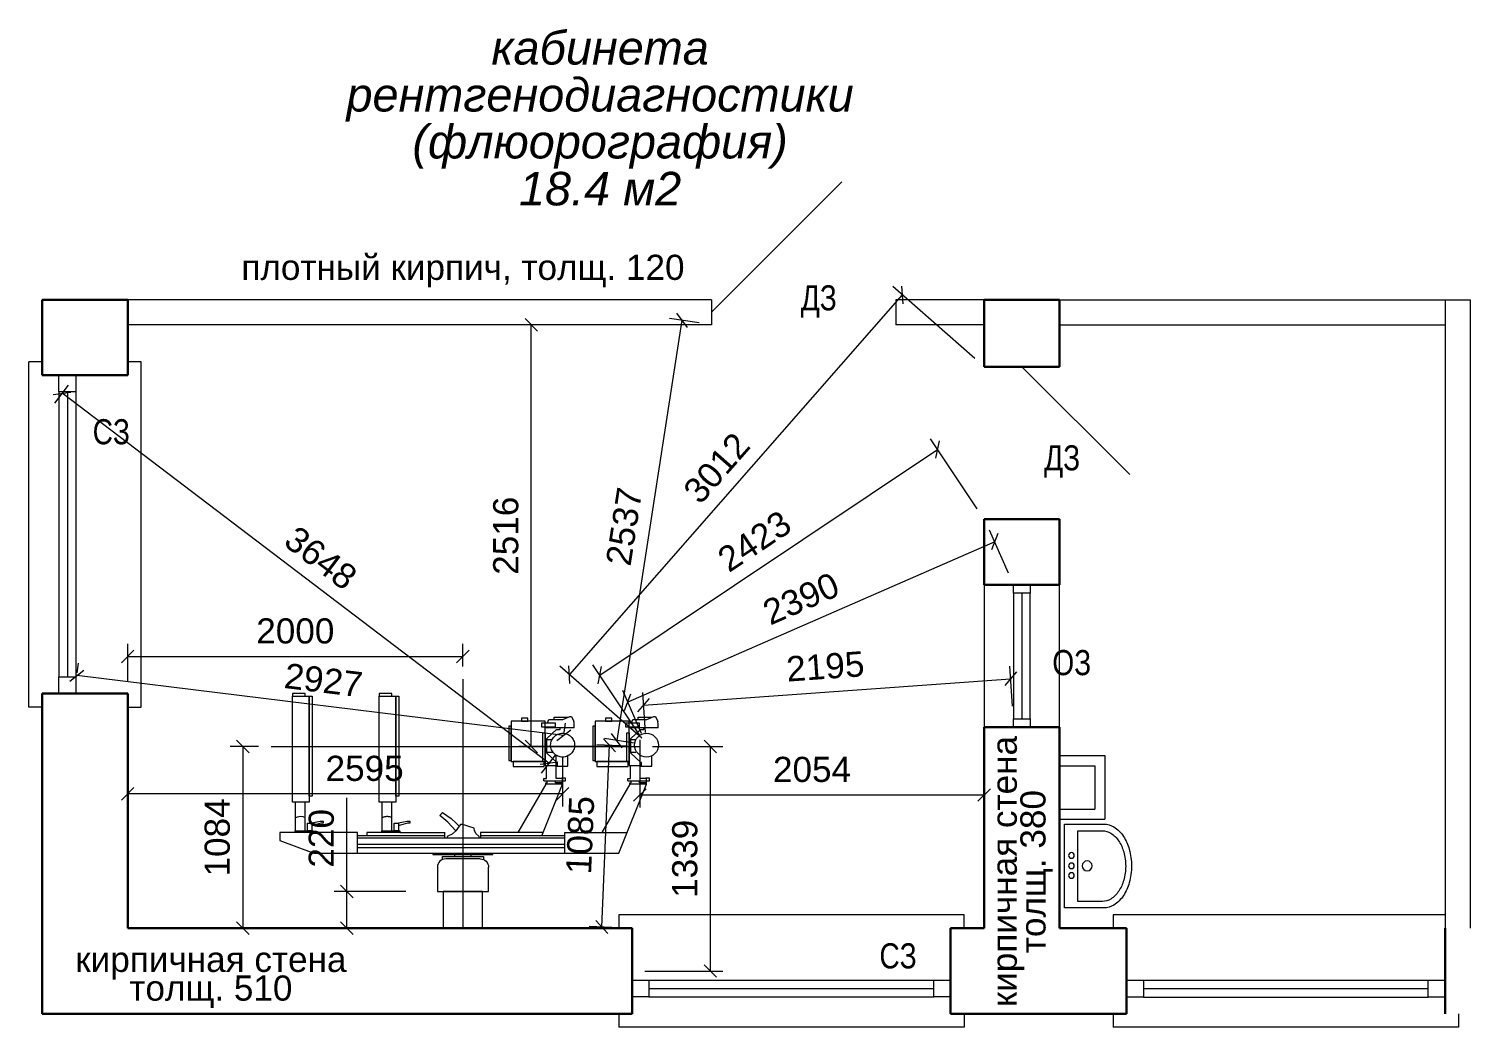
# Model space of a CAD drawing. Header units: metres. Extents: x 14591 to 15202, y 5442 to 5571.
# Drawn here: x 15080.54 to 15089.14, y 5512.84 to 5518.8 of the extents above; entities that cross this region are included whole.
import ezdxf

# ---------------------------------------------------------------- set-up
doc = ezdxf.new("R2010")
doc.units = ezdxf.units.M
doc.header["$MEASUREMENT"] = 0
for name, pattern in [('AM_DIN_F_W050x2', [0.003125, 0.00225, -0.000875]), ('DGN Style 3', [4.89804, 3.4986, -1.39944]), ('DGN Style 4', [5.601258, 2.79888, -1.39944, 0.003499, -1.39944])]:
    doc.linetypes.add(name, pattern=pattern)
doc.layers.get('Defpoints').update_dxf_attribs({"lineweight": 0})
for name, color, linetype, lineweight in [('Level 4', 7, 'Continuous', 0), ('Level 63', 7, 'Continuous', 0), ('Стены', 7, 'Continuous', 13), ('ТХ Мебель', 7, 'Continuous', 30)]:
    doc.layers.add(name, color=color, linetype=linetype, lineweight=lineweight)
doc.styles.add('MONOTXT', font='monotxt.shx', dxfattribs={"width": 0.8, "height": 0.5})
doc.styles.add('Style-Arial', font='arial.ttf')
doc.styles.add('Style-Arial IF', font='ariali.ttf')
doc.styles.add('Style-txt', font='txt.shx')
doc.dimstyles.new('100', dxfattribs={"dimtxt": 0.25, "dimasz": 0.1875, "dimexe": 0.125, "dimexo": 0.125, "dimgap": 0.0625, "dimtad": 1, "dimdec": 0, "dimlfac": 1000, "dimzin": 11, "dimdsep": 46, "dimtxsty": 'Style-txt', "dimblk": 'OBLIQUE', "dimcen": 0.09, "dimadec": 0, "dimazin": 3, "dimtfac": 1, "dimtdec": 0, "dimtmove": 0, "dimatfit": 3, "dimldrblk": 'TerminatorOpen', "dimfxl": 1, "dimfrac": 2, "dimtzin": 11, "dimlwd": 0, "dimlwe": 0, "dimarcsym": 0})

# ---------------------------------------------------------------- blocks, each defined once
blk = doc.blocks.new('*U50')
at = {"layer": 'Стены', "color": 7, "linetype": 'Continuous', "lineweight": 0}
for p, q in [((-1.03, 0.335), (1.03, 0.335)), ((-1.03, 0.255), (-1.03, 0.335)), ((1.03, 0.255), (1.03, 0.335)), ((0.85, 0.155), (-0.85, 0.155)), ((0.85, 0.105), (-0.85, 0.105)), ((0.85, 0.055), (-0.85, 0.055)), ((1.03, -0.335), (1.03, -0.255)), ((-0.95, -0.335), (1.03, -0.335))]:
    blk.add_line(p, q, dxfattribs=at)
at = {"layer": 'Стены', "color": 7, "linetype": 'Continuous', "lineweight": 30}
for p, q in [((-0.95, -0.255), (-0.95, 0.255)), ((0.95, -0.255), (0.95, 0.255))]:
    blk.add_line(p, q, dxfattribs=at)
at = {"layer": 'Стены', "color": 7, "linetype": 'Continuous', "lineweight": 13, "flags": 128}
for points in [[(-0.95, 0.155), (-0.85, 0.155), (-0.85, 0.055), (-0.95, 0.055), (-0.95, 0.155)], [(0.85, 0.155), (0.95, 0.155), (0.95, 0.055), (0.85, 0.055), (0.85, 0.155)]]:
    blk.add_lwpolyline(points, close=True, dxfattribs=at)
blk = doc.blocks.new('*U54')
at = {"layer": 'Стены', "color": 7, "linetype": 'Continuous', "lineweight": 0}
for p, q in [((-0.335, -1.03), (-0.335, 1.03)), ((-0.255, 1.03), (-0.335, 1.03)), ((0.335, 1.03), (0.255, 1.03)), ((0.335, -1.03), (0.335, 1.03)), ((-0.155, 0.85), (-0.155, -0.85)), ((-0.105, 0.85), (-0.105, -0.85)), ((-0.055, 0.85), (-0.055, -0.85)), ((-0.255, -1.03), (-0.335, -1.03)), ((0.255, -1.03), (0.335, -1.03))]:
    blk.add_line(p, q, dxfattribs=at)
at = {"layer": 'Стены', "color": 7, "linetype": 'Continuous', "lineweight": 30}
for p, q in [((0.255, 0.95), (-0.255, 0.95)), ((0.255, -0.95), (-0.255, -0.95))]:
    blk.add_line(p, q, dxfattribs=at)
at = {"layer": 'Стены', "color": 7, "linetype": 'Continuous', "lineweight": 13, "flags": 128}
for points in [[(-0.155, 0.85), (-0.155, 0.95), (-0.055, 0.95), (-0.055, 0.85), (-0.155, 0.85)], [(-0.155, -0.95), (-0.155, -0.85), (-0.055, -0.85), (-0.055, -0.95), (-0.155, -0.95)]]:
    blk.add_lwpolyline(points, close=True, dxfattribs=at)
blk = doc.blocks.new('ум6')
at = {"layer": 'Стены', "color": 7, "linetype": 'Continuous', "lineweight": 0}
for p, q in [((-0.325, 0), (-0.325, -0.306)), ((0.325, 0), (-0.325, 0)), ((0.325, -0.306), (0.325, 0)), ((-0.274, -0.103), (-0.274, -0.294)), ((0.275, -0.103), (-0.274, -0.103)), ((0.275, -0.294), (0.275, -0.103))]:
    blk.add_line(p, q, dxfattribs=at)
for centre, radius in [((-0.082, -0.054), 0.0217), ((-0.001, -0.054), 0.0217), ((0.074, -0.054), 0.0217), ((-0.001, -0.176), 0.0383)]:
    blk.add_circle(centre, radius, dxfattribs=at)
for centre, radius, start, end in [((-0.18, -0.306), 0.145, 180, 212.1154), ((-0.151, -0.294), 0.122, 180, 212.1154), ((0.153, -0.294), 0.122, 327.8846, 0), ((0.18, -0.306), 0.145, 327.8846, 0), ((-0.094, -0.251), 0.247, 212.1154, 236.5784), ((-0.079, -0.248), 0.208, 212.1154, 236.5784), ((-0.031, -0.175), 0.295, 236.5784, 254.7118), ((0.032, -0.175), 0.295, 285.2882, 303.4216), ((0.08, -0.248), 0.208, 303.4216, 327.8846), ((0.094, -0.251), 0.247, 303.4216, 327.8846), ((-0.037, -0.165), 0.35, 236.5784, 254.7118), ((0, -0.029), 0.491, 254.7118, 270), ((0.001, -0.061), 0.414, 254.7118, 270), ((0, -0.029), 0.491, 270, 285.2882), ((0.001, -0.061), 0.414, 270, 285.2882), ((0.037, -0.165), 0.35, 285.2882, 303.4216)]:
    blk.add_arc(centre, radius, start, end, dxfattribs=at)
blk = doc.blocks.new('*U358')
at = {"layer": 'Level 4', "color": 7, "linetype": 'Continuous', "lineweight": 0}
for p, q in [((-0.0864, 0.2728), (-0.0864, 0.2617)), ((0.0105, 0.2728), (0.0105, 0.2617)), ((-1.1292, 0.1787), (-0.9266, 0.2526)), ((-1.1292, 0.1307), (-1.1292, 0.1787)), ((-0.9266, 0.2526), (0.8921, 0.2526)), ((-0.6673, 0.2526), (-0.6673, 0.1307)), ((-0.6673, 0.2191), (0.5717, 0.2191)), ((-0.6673, 0.2002), (0.5717, 0.2002)), ((0.5711, 0.2526), (0.5711, 0.1295)), ((0.8921, 0.2526), (1.0566, -0.1584)), ((-0.6673, 0.1307), (-1.1292, 0.1307)), ((-0.9402, 0.089), (-0.8836, 0.073)), ((-0.6673, 0.1619), (0.5717, 0.1619)), ((0.5711, 0.1295), (0.9376, 0.1295)), ((0.9573, -0.1584), (0.7913, 0.1295)), ((-0.8904, 0.0636), (-0.9402, 0.075)), ((-0.8705, 0.0636), (-0.8904, 0.0636)), ((-0.8836, 0.073), (-0.8705, 0.073)), ((-0.8705, 0.073), (-0.8705, 0.0636)), ((-0.1753, 0.0281), (-0.1597, 0.0103)), ((1.0566, -0.1584), (0.9573, -0.1584)), ((0.9573, -0.1584), (0.9573, -0.1663)), ((0.9573, -0.1663), (0.9652, -0.1663)), ((0.9652, -0.1663), (0.9652, -0.1784)), ((1.0566, -0.1661), (1.0152, -0.1661)), ((1.0152, -0.1661), (1.0152, -0.1784)), ((1.0566, -0.1584), (1.0566, -0.1914)), ((0.9461, -0.1784), (1.0751, -0.1784)), ((0.9461, -0.1784), (0.9461, -0.1923)), ((0.9461, -0.1923), (0.9624, -0.1923)), ((0.9624, -0.1923), (0.9624, -0.2702)), ((1.0566, -0.1914), (1.0194, -0.1914)), ((1.0194, -0.1914), (1.0194, -0.3279)), ((1.0535, -0.1943), (1.0535, -0.1914)), ((1.0751, -0.1943), (1.0535, -0.1943)), ((1.0751, -0.1784), (1.0751, -0.1943)), ((0.9544, -0.2939), (0.9544, -0.2702)), ((0.9544, -0.2702), (1.0193, -0.2702)), ((0.9634, -0.3423), (1.0218, -0.2895)), ((0.9634, -0.3423), (0.9634, -0.4313)), ((1.0194, -0.2653), (1.0893, -0.2653)), ((1.0218, -0.2895), (1.0281, -0.2895)), ((1.0281, -0.2653), (1.0281, -0.2895)), ((1.0893, -0.2653), (1.0893, -0.3271)), ((0.9634, -0.3486), (0.9949, -0.3486)), ((0.9634, -0.425), (0.9949, -0.425)), ((1.1264, -0.4943), (0.9544, -0.4943)), ((0.9634, -0.4313), (1.0218, -0.4841)), ((1.0218, -0.4841), (1.0421, -0.4841)), ((1.0421, -0.4841), (1.0421, -0.4928)), ((0.9683, -0.525), (0.9758, -0.545)), ((0.9758, -0.545), (1.0594, -0.545)), ((1.0077, -0.545), (1.0077, -0.5578)), ((1.0077, -0.5578), (1.0918, -0.5578)), ((1.0594, -0.545), (1.1006, -0.5613)), ((1.1006, -0.5613), (1.1109, -0.5613)), ((1.1109, -0.5613), (1.1248, -0.5327))]:
    blk.add_line(p, q, dxfattribs=at)
at = {"layer": 'Level 4', "color": 7, "linetype": 'DGN Style 3', "lineweight": 0}
for p, q in [((-0.6673, 0.1489), (-0.1464, 0.1489)), ((-0.611, 0.1307), (-0.611, 0.1489)), ((-0.5211, 0.1307), (-0.611, 0.1307)), ((-0.4231, 0.089), (-0.3665, 0.073)), ((-0.415, 0.1307), (-0.1443, 0.1307)), ((-0.1464, 0.1619), (-0.1464, 0.1306)), ((0.0665, 0.1291), (0.0665, 0.1619)), ((0.5711, 0.1491), (0.0665, 0.1491)), ((0.4409, 0.1291), (0.0665, 0.1291)), ((0.4566, -0.1584), (0.2907, 0.1295)), ((0.4329, 0.1491), (0.556, -0.1584)), ((-0.3733, 0.0636), (-0.4231, 0.075)), ((-0.3535, 0.0636), (-0.3733, 0.0636)), ((-0.3665, 0.073), (-0.3535, 0.073)), ((-0.3535, 0.073), (-0.3535, 0.0636)), ((0.556, -0.1584), (0.4566, -0.1584)), ((0.4566, -0.1584), (0.4566, -0.1663)), ((0.4566, -0.1663), (0.4646, -0.1663)), ((0.4646, -0.1663), (0.4646, -0.1784)), ((0.556, -0.1661), (0.5146, -0.1661)), ((0.5146, -0.1661), (0.5146, -0.1784)), ((0.556, -0.1584), (0.556, -0.1914)), ((0.4455, -0.1784), (0.5745, -0.1784)), ((0.4455, -0.1784), (0.4455, -0.1923)), ((0.4455, -0.1923), (0.4618, -0.1923)), ((0.4618, -0.1923), (0.4618, -0.2702)), ((0.556, -0.1914), (0.5188, -0.1914)), ((0.5188, -0.1914), (0.5188, -0.3279)), ((0.5529, -0.1943), (0.5529, -0.1914)), ((0.5745, -0.1943), (0.5529, -0.1943)), ((0.5745, -0.1784), (0.5745, -0.1943)), ((0.4538, -0.2939), (0.4538, -0.2702)), ((0.4538, -0.2702), (0.5187, -0.2702)), ((0.4628, -0.3423), (0.5212, -0.2895)), ((0.4628, -0.3423), (0.4628, -0.4313)), ((0.5188, -0.2653), (0.5886, -0.2653)), ((0.5212, -0.2895), (0.5275, -0.2895)), ((0.5275, -0.2653), (0.5275, -0.2895)), ((0.5886, -0.2653), (0.5886, -0.3271)), ((0.4628, -0.3486), (0.4943, -0.3486)), ((0.4628, -0.425), (0.4943, -0.425)), ((0.6258, -0.4943), (0.4538, -0.4943)), ((0.4628, -0.4313), (0.5212, -0.4841)), ((0.5212, -0.4841), (0.5415, -0.4841)), ((0.5415, -0.4841), (0.5415, -0.4928)), ((0.4677, -0.525), (0.4752, -0.545)), ((0.4752, -0.545), (0.5588, -0.545)), ((0.5071, -0.545), (0.5071, -0.5578)), ((0.5071, -0.5578), (0.5912, -0.5578)), ((0.5588, -0.545), (0.6, -0.5613)), ((0.6, -0.5613), (0.6102, -0.5613)), ((0.6102, -0.5613), (0.6242, -0.5327))]:
    blk.add_line(p, q, dxfattribs=at)
at = {"layer": 'Level 4', "color": 7, "linetype": 'Continuous', "lineweight": 0, "extrusion": (0, 0, -1), "flags": 128}
for points in [[(0.1551, 0.7002), (-0.0799, 0.7002), (-0.0799, 0.4815), (0.1551, 0.4815), (0.1551, 0.7002)], [(0.9321, 0.1307), (1.0382, 0.1307), (1.0382, 0.1199), (0.9321, 0.1199), (0.9321, 0.1307)], [(1.0382, 0.1199), (0.9786, 0.1199), (0.9786, -0.0511), (1.0382, -0.0511), (1.0382, 0.1199)], [(0.9402, 0.1199), (0.9655, 0.1199), (0.9655, 0.075), (0.9402, 0.075), (0.9402, 0.1199)], [(0.9557, -0.0511), (1.0551, -0.0511), (1.0551, -0.6843), (0.9557, -0.6843), (0.9557, -0.0511)], [(0.9557, -0.6843), (0.9364, -0.6843), (0.9364, -0.0871), (0.9557, -0.0871), (0.9557, -0.6843)], [(-0.7515, -0.505), (-0.7377, -0.505), (-0.7377, -0.2999), (-0.7515, -0.2999), (-0.7515, -0.505)], [(-0.7515, -0.2939), (-0.9544, -0.2939), (-0.9544, -0.5335), (-0.7515, -0.5335), (-0.7515, -0.2939)], [(-0.9473, -0.2939), (-0.7619, -0.2939), (-0.7619, -0.2636), (-0.9473, -0.2636), (-0.9473, -0.2939)], [(-0.9544, -0.2939), (-0.9394, -0.2939), (-0.9394, -0.4643), (-0.9544, -0.4643), (-0.9544, -0.2939)], [(-0.9334, -0.5241), (-1.0135, -0.5241), (-1.0135, -0.4982), (-0.9334, -0.4982), (-0.9334, -0.5241)], [(-0.8121, -0.5335), (-0.8506, -0.5335), (-0.8506, -0.5526), (-0.8121, -0.5526), (-0.8121, -0.5335)], [(1.0551, -0.6843), (0.9795, -0.6843), (0.9795, -0.7002), (1.0551, -0.7002), (1.0551, -0.6843)]]:
    blk.add_lwpolyline(points, close=True, dxfattribs=at)
for points in [[(0.1897, 0.3372), (0.1897, 0.4815), (-0.1151, 0.4815), (-0.1151, 0.3372)], [(0.2174, 0.2526), (0.2174, 0.2617), (-0.1415, 0.2617), (-0.1415, 0.2526)], [(0.1591, 0.2911), (0.1591, 0.2728), (-0.0841, 0.2728), (-0.0841, 0.2909)], [(-0.0651, 0.2872), (0.1397, 0.2872)], [(0.0802, 0.1204), (0.1286, 0.0678), (0.1753, 0.0281)], [(0.1597, 0.0103), (0.1088, 0.0457), (0.0771, 0.0751), (0.0593, 0.0916)], [(-0.0602, 0.1619), (-0.0582, 0.1548), (-0.0418, 0.1385), (-0.032, 0.1202), (-0.0287, 0.1036), (-0.0041, 0.0958), (0.0267, 0.086), (0.0396, 0.0819), (0.0517, 0.0832), (0.0593, 0.0916), (0.0802, 0.1204), (0.1027, 0.1403), (0.1282, 0.1522), (0.1326, 0.1542), (0.1326, 0.1619)], [(-1.1264, -0.4943), (-1.1264, -0.5171), (-1.1248, -0.5327)]]:
    blk.add_lwpolyline(points, dxfattribs=at)
at = {"layer": 'Level 4', "color": 7, "linetype": 'DGN Style 3', "lineweight": 0, "extrusion": (0, 0, -1), "flags": 128}
for points in [[(0.415, 0.1307), (0.5211, 0.1307), (0.5211, 0.1199), (0.415, 0.1199), (0.415, 0.1307)], [(0.5211, 0.1199), (0.4615, 0.1199), (0.4615, -0.0511), (0.5211, -0.0511), (0.5211, 0.1199)], [(0.4231, 0.1199), (0.4484, 0.1199), (0.4484, 0.075), (0.4231, 0.075), (0.4231, 0.1199)], [(0.4387, -0.0511), (0.5381, -0.0511), (0.5381, -0.6843), (0.4387, -0.6843), (0.4387, -0.0511)], [(0.4387, -0.6843), (0.4193, -0.6843), (0.4193, -0.0871), (0.4387, -0.0871), (0.4387, -0.6843)], [(-0.2509, -0.505), (-0.2371, -0.505), (-0.2371, -0.2999), (-0.2509, -0.2999), (-0.2509, -0.505)], [(-0.2509, -0.2939), (-0.4538, -0.2939), (-0.4538, -0.5335), (-0.2509, -0.5335), (-0.2509, -0.2939)], [(-0.4467, -0.2939), (-0.2613, -0.2939), (-0.2613, -0.2636), (-0.4467, -0.2636), (-0.4467, -0.2939)], [(-0.4538, -0.2939), (-0.4388, -0.2939), (-0.4388, -0.4643), (-0.4538, -0.4643), (-0.4538, -0.2939)], [(-0.4328, -0.5241), (-0.5129, -0.5241), (-0.5129, -0.4982), (-0.4328, -0.4982), (-0.4328, -0.5241)], [(-0.3115, -0.5335), (-0.35, -0.5335), (-0.35, -0.5526), (-0.3115, -0.5526), (-0.3115, -0.5335)], [(0.5381, -0.6843), (0.4624, -0.6843), (0.4624, -0.7002), (0.5381, -0.7002), (0.5381, -0.6843)]]:
    blk.add_lwpolyline(points, close=True, dxfattribs=at)
blk.add_lwpolyline([(-0.6258, -0.4943), (-0.6258, -0.5238), (-0.6242, -0.5327)], dxfattribs=at)
at = {"layer": 'Level 4', "color": 7, "linetype": 'DGN Style 3', "lineweight": 0, "extrusion": (0, 0, -1)}
blk.add_circle((-0.5571, -0.3912), 0.0714, dxfattribs=at)
at = {"layer": 'Level 4', "color": 7, "linetype": 'Continuous', "lineweight": 0, "extrusion": (0, 0, -1)}
blk.add_circle((-1.0578, -0.3912), 0.0714, dxfattribs=at)
blk.add_arc((0.1397, 0.3372), 0.05, 270, 0, dxfattribs=at)
at = {"layer": 'Level 4', "color": 7, "linetype": 'Continuous', "lineweight": 0}
for centre, radius, start, end in [((0.0651, 0.3372), 0.05, 270, 0), ((-1.0073, 0.0919), 0.0585, 238.12102, 299.43262)]:
    blk.add_arc(centre, radius, start, end, dxfattribs=at)
at = {"layer": 'Level 4', "color": 7, "linetype": 'DGN Style 3', "lineweight": 0}
blk.add_arc((-0.4902, 0.0919), 0.0585, 238.12102, 299.43262, dxfattribs=at)
blk = doc.blocks.new('_Oblique')
at = {"color": 0, "linetype": 'ByBlock', "lineweight": -2}
blk.add_line((0.5, 0.5), (-0.5, -0.5), dxfattribs=at)
blk = doc.blocks.new('*D359')
at = {"layer": 'Defpoints', "color": 0, "linetype": 'Continuous', "lineweight": 40, "transparency": 16777216}
for p in [(15083.1343, 5515.0551), (15083.1343, 5514.9203), (15081.1343, 5514.8336)]:
    blk.add_point(p, dxfattribs=at)
at = {"layer": 'Стены', "color": 7, "linetype": 'Continuous', "lineweight": 0, "transparency": 16777216}
for p, q in [((15081.1343, 5514.9086), (15081.1343, 5515.1301)), ((15083.1343, 5514.9953), (15083.1343, 5515.1301))]:
    blk.add_line(p, q, dxfattribs=at)
at = {"layer": 'Стены', "color": 0, "linetype": 'Continuous', "lineweight": 0, "transparency": 16777216}
blk.add_line((15081.1343, 5515.0551), (15083.1343, 5515.0551), dxfattribs=at)
at = {"layer": 'Стены', "color": 0, "linetype": 'Continuous', "lineweight": 0, "transparency": 16777216, "xscale": 0.075, "yscale": 0.075, "zscale": 0.075, "rotation": 180}
blk.add_blockref('_Oblique', (15081.1343, 5515.0551), dxfattribs=at)
at = {"layer": 'Стены', "color": 0, "linetype": 'Continuous', "lineweight": 0, "transparency": 16777216, "xscale": 0.075, "yscale": 0.075, "zscale": 0.075}
blk.add_blockref('_Oblique', (15083.1343, 5515.0551), dxfattribs=at)
at = {"layer": 'Стены', "color": 0, "linetype": 'Continuous', "lineweight": 0, "transparency": 16777216, "insert": (15082.1343, 5515.2067), "char_height": 0.15, "attachment_point": 5, "style": 'Style-Arial'}
blk.add_mtext('2000', dxfattribs=at)
blk = doc.blocks.new('TerminatorOpen')
at = {"color": 0, "linetype": 'ByBlock', "lineweight": -2}
for q in [(-1, 0.5), (-1, 0), (-1, -0.5)]:
    blk.add_line((0, 0), q, dxfattribs=at)
blk = doc.blocks.new('*D360')
at = {"layer": 'Defpoints', "color": 0, "linetype": 'Continuous', "lineweight": 40, "transparency": 16777216}
for p in [(15081.9901, 5514.5176), (15081.821, 5513.4336), (15082.6343, 5513.4336)]:
    blk.add_point(p, dxfattribs=at)
at = {"layer": 'Стены', "color": 7, "linetype": 'Continuous', "lineweight": 0, "transparency": 16777216}
for p, q in [((15081.9151, 5514.5176), (15081.746, 5514.5176)), ((15082.5593, 5513.4336), (15081.746, 5513.4336))]:
    blk.add_line(p, q, dxfattribs=at)
at = {"layer": 'Стены', "color": 0, "linetype": 'Continuous', "lineweight": 0, "transparency": 16777216}
blk.add_line((15081.821, 5514.5176), (15081.821, 5513.4336), dxfattribs=at)
at = {"layer": 'Стены', "color": 0, "linetype": 'Continuous', "lineweight": 0, "transparency": 16777216, "xscale": 0.075, "yscale": 0.075, "zscale": 0.075}
for p, rotation in [((15081.821, 5514.5176), 90), ((15081.821, 5513.4336), 270)]:
    blk.add_blockref('_Oblique', p, dxfattribs=dict(at, rotation=rotation))
at = {"layer": 'Стены', "color": 0, "linetype": 'Continuous', "lineweight": 0, "transparency": 16777216, "insert": (15081.6694, 5513.9756), "char_height": 0.15, "attachment_point": 5, "rotation": 90, "style": 'Style-Arial'}
blk.add_mtext('1084', dxfattribs=at)
blk = doc.blocks.new('*D361')
at = {"layer": 'Defpoints', "color": 0, "linetype": 'Continuous', "lineweight": 40, "transparency": 16777216}
for p in [(15082.4418, 5513.6536), (15082.8684, 5513.6536), (15082.6343, 5513.4336)]:
    blk.add_point(p, dxfattribs=at)
at = {"layer": 'Стены', "color": 0, "linetype": 'Continuous', "lineweight": 0, "transparency": 16777216}
for p, q in [((15082.4418, 5513.6536), (15082.4418, 5514.2121)), ((15082.4418, 5513.4336), (15082.4418, 5513.6536))]:
    blk.add_line(p, q, dxfattribs=at)
at = {"layer": 'Стены', "color": 7, "linetype": 'Continuous', "lineweight": 0, "transparency": 16777216}
for p, q in [((15082.7934, 5513.6536), (15082.3668, 5513.6536)), ((15082.5593, 5513.4336), (15082.3668, 5513.4336))]:
    blk.add_line(p, q, dxfattribs=at)
at = {"layer": 'Стены', "color": 0, "linetype": 'Continuous', "lineweight": 0, "transparency": 16777216, "xscale": 0.075, "yscale": 0.075, "zscale": 0.075}
for p, rotation in [((15082.4418, 5513.6536), 90), ((15082.4418, 5513.4336), 270)]:
    blk.add_blockref('_Oblique', p, dxfattribs=dict(at, rotation=rotation))
at = {"layer": 'Стены', "color": 0, "linetype": 'Continuous', "lineweight": 0, "transparency": 16777216, "insert": (15082.2902, 5513.9704), "char_height": 0.15, "attachment_point": 5, "rotation": 90, "style": 'Style-Arial'}
blk.add_mtext('220', dxfattribs=at)
blk = doc.blocks.new('*D362')
at = {"layer": 'Defpoints', "color": 0, "linetype": 'Continuous', "lineweight": 40, "transparency": 16777216}
for p in [(15084.1903, 5514.6336), (15086.2443, 5514.6336), (15086.2443, 5514.2289)]:
    blk.add_point(p, dxfattribs=at)
at = {"layer": 'Стены', "color": 7, "linetype": 'Continuous', "lineweight": 0, "transparency": 16777216}
for p, q in [((15084.1903, 5514.5586), (15084.1903, 5514.1539)), ((15086.2443, 5514.5586), (15086.2443, 5514.1539))]:
    blk.add_line(p, q, dxfattribs=at)
at = {"layer": 'Стены', "color": 0, "linetype": 'Continuous', "lineweight": 0, "transparency": 16777216}
blk.add_line((15084.1903, 5514.2289), (15086.2443, 5514.2289), dxfattribs=at)
at = {"layer": 'Стены', "color": 0, "linetype": 'Continuous', "lineweight": 0, "transparency": 16777216, "xscale": 0.075, "yscale": 0.075, "zscale": 0.075, "rotation": 180}
blk.add_blockref('_Oblique', (15084.1903, 5514.2289), dxfattribs=at)
at = {"layer": 'Стены', "color": 0, "linetype": 'Continuous', "lineweight": 0, "transparency": 16777216, "xscale": 0.075, "yscale": 0.075, "zscale": 0.075}
blk.add_blockref('_Oblique', (15086.2443, 5514.2289), dxfattribs=at)
at = {"layer": 'Стены', "color": 0, "linetype": 'Continuous', "lineweight": 0, "transparency": 16777216, "insert": (15085.2173, 5514.3805), "char_height": 0.15, "attachment_point": 5, "style": 'Style-Arial'}
blk.add_mtext('2054', dxfattribs=at)
blk = doc.blocks.new('*D363')
at = {"color": 7, "linetype": 'Continuous', "lineweight": 0, "transparency": 16777216}
for p, q in [((15084.2653, 5514.5176), (15084.6855, 5514.5176)), ((15084.2193, 5513.1786), (15084.6855, 5513.1786))]:
    blk.add_line(p, q, dxfattribs=at)
at = {"color": 0, "linetype": 'Continuous', "lineweight": 0, "transparency": 16777216}
blk.add_line((15084.6105, 5514.5176), (15084.6105, 5513.1786), dxfattribs=at)
at = {"layer": 'Defpoints', "color": 0, "linetype": 'Continuous', "lineweight": 40, "transparency": 16777216}
for p in [(15084.1903, 5514.5176), (15084.1443, 5513.1786), (15084.6105, 5513.1786)]:
    blk.add_point(p, dxfattribs=at)
at = {"color": 0, "linetype": 'Continuous', "lineweight": 0, "transparency": 16777216, "xscale": 0.075, "yscale": 0.075, "zscale": 0.075}
for p, rotation in [((15084.6105, 5514.5176), 90), ((15084.6105, 5513.1786), 270)]:
    blk.add_blockref('_Oblique', p, dxfattribs=dict(at, rotation=rotation))
at = {"color": 0, "linetype": 'Continuous', "lineweight": 0, "transparency": 16777216, "insert": (15084.4589, 5513.8481), "char_height": 0.15, "attachment_point": 5, "rotation": 90, "style": 'Style-Arial'}
blk.add_mtext('1339', dxfattribs=at)
blk = doc.blocks.new('*D364')
at = {"color": 0, "linetype": 'Continuous', "lineweight": 0, "transparency": 16777216}
blk.add_line((15084.2127, 5514.7654), (15086.4021, 5514.9228), dxfattribs=at)
at = {"color": 7, "linetype": 'Continuous', "lineweight": 0, "transparency": 16777216}
for p, q in [((15086.4139, 5514.7584), (15086.3968, 5514.9976)), ((15084.2245, 5514.6011), (15084.2074, 5514.8402))]:
    blk.add_line(p, q, dxfattribs=at)
at = {"layer": 'Defpoints', "color": 0, "linetype": 'Continuous', "lineweight": 40, "transparency": 16777216}
for p in [(15086.4021, 5514.9228), (15086.4193, 5514.6836), (15084.2299, 5514.5262)]:
    blk.add_point(p, dxfattribs=at)
at = {"color": 0, "linetype": 'Continuous', "lineweight": 0, "transparency": 16777216, "xscale": 0.075, "yscale": 0.075, "zscale": 0.075}
for p, rotation in [((15086.4021, 5514.9228), 4.111565006975889), ((15084.2127, 5514.7654), 184.1115650069759)]:
    blk.add_blockref('_Oblique', p, dxfattribs=dict(at, rotation=rotation))
at = {"color": 0, "linetype": 'Continuous', "lineweight": 0, "transparency": 16777216, "insert": (15085.2966, 5514.9953), "char_height": 0.15, "attachment_point": 5, "rotation": 4.11157, "style": 'Style-Arial'}
blk.add_mtext('2195', dxfattribs=at)
blk = doc.blocks.new('*D365')
at = {"color": 7, "linetype": 'Continuous', "lineweight": 0, "transparency": 16777216}
for p, q in [((15086.3893, 5515.5523), (15086.2772, 5515.8087)), ((15084.1999, 5514.595), (15084.0878, 5514.8513))]:
    blk.add_line(p, q, dxfattribs=at)
at = {"color": 0, "linetype": 'Continuous', "lineweight": 0, "transparency": 16777216}
blk.add_line((15086.3072, 5515.74), (15084.1178, 5514.7826), dxfattribs=at)
at = {"layer": 'Defpoints', "color": 0, "linetype": 'Continuous', "lineweight": 40, "transparency": 16777216}
for p in [(15086.4193, 5515.4836), (15084.1178, 5514.7826), (15084.2299, 5514.5262)]:
    blk.add_point(p, dxfattribs=at)
at = {"color": 0, "linetype": 'Continuous', "lineweight": 0, "transparency": 16777216, "xscale": 0.075, "yscale": 0.075, "zscale": 0.075}
for p, rotation in [((15086.3072, 5515.74), 23.61882433549631), ((15084.1178, 5514.7826), 203.6188243354963)]:
    blk.add_blockref('_Oblique', p, dxfattribs=dict(at, rotation=rotation))
at = {"color": 0, "linetype": 'Continuous', "lineweight": 0, "transparency": 16777216, "insert": (15085.1518, 5515.4002), "char_height": 0.15, "attachment_point": 5, "rotation": 23.61882, "style": 'Style-Arial'}
blk.add_mtext('2390', dxfattribs=at)
blk = doc.blocks.new('*D366')
at = {"color": 7, "linetype": 'Continuous', "lineweight": 0, "transparency": 16777216}
for p, q in [((15086.2026, 5515.936), (15085.9237, 5516.3529)), ((15084.1882, 5514.5886), (15083.9093, 5515.0056))]:
    blk.add_line(p, q, dxfattribs=at)
at = {"color": 0, "linetype": 'Continuous', "lineweight": 0, "transparency": 16777216}
blk.add_line((15083.951, 5514.9432), (15085.9654, 5516.2906), dxfattribs=at)
at = {"layer": 'Defpoints', "color": 0, "linetype": 'Continuous', "lineweight": 40, "transparency": 16777216}
for p in [(15085.9654, 5516.2906), (15086.2443, 5515.8736), (15084.2299, 5514.5262)]:
    blk.add_point(p, dxfattribs=at)
at = {"color": 0, "linetype": 'Continuous', "lineweight": 0, "transparency": 16777216, "xscale": 0.075, "yscale": 0.075, "zscale": 0.075}
for p, rotation in [((15085.9654, 5516.2906), 33.77757695158651), ((15083.951, 5514.9432), 213.7775769515865)]:
    blk.add_blockref('_Oblique', p, dxfattribs=dict(at, rotation=rotation))
at = {"color": 0, "linetype": 'Continuous', "lineweight": 0, "transparency": 16777216, "insert": (15084.8739, 5515.7429), "char_height": 0.15, "attachment_point": 5, "rotation": 33.77758, "style": 'Style-Arial'}
blk.add_mtext('2423', dxfattribs=at)
blk = doc.blocks.new('*D367')
at = {"color": 7, "linetype": 'Continuous', "lineweight": 0, "transparency": 16777216}
for p, q in [((15086.1879, 5516.8331), (15085.6989, 5517.2618)), ((15084.2023, 5514.568), (15083.7133, 5514.9967))]:
    blk.add_line(p, q, dxfattribs=at)
at = {"color": 0, "linetype": 'Continuous', "lineweight": 0, "transparency": 16777216}
blk.add_line((15085.7553, 5517.2123), (15083.7697, 5514.9472), dxfattribs=at)
at = {"layer": 'Defpoints', "color": 0, "linetype": 'Continuous', "lineweight": 40, "transparency": 16777216}
for p in [(15086.2443, 5516.7836), (15083.7697, 5514.9472), (15084.2587, 5514.5185)]:
    blk.add_point(p, dxfattribs=at)
at = {"color": 0, "linetype": 'Continuous', "lineweight": 0, "transparency": 16777216, "xscale": 0.075, "yscale": 0.075, "zscale": 0.075}
for p, rotation in [((15085.7553, 5517.2123), 48.76238315277241), ((15083.7697, 5514.9472), 228.7623831527724)]:
    blk.add_blockref('_Oblique', p, dxfattribs=dict(at, rotation=rotation))
at = {"color": 0, "linetype": 'Continuous', "lineweight": 0, "transparency": 16777216, "insert": (15084.6484, 5516.1797), "char_height": 0.15, "attachment_point": 5, "rotation": 48.76238, "style": 'Style-Arial'}
blk.add_mtext('3012', dxfattribs=at)
blk = doc.blocks.new('*D368')
at = {"color": 7, "linetype": 'Continuous', "lineweight": 0, "transparency": 16777216}
for p, q in [((15084.5438, 5517.0451), (15084.3662, 5517.0726)), ((15084.1558, 5514.5377), (15083.9782, 5514.5652))]:
    blk.add_line(p, q, dxfattribs=at)
at = {"color": 0, "linetype": 'Continuous', "lineweight": 0, "transparency": 16777216}
blk.add_line((15084.4404, 5517.0611), (15084.0523, 5514.5537), dxfattribs=at)
at = {"layer": 'Defpoints', "color": 0, "linetype": 'Continuous', "lineweight": 40, "transparency": 16777216}
for p in [(15084.618, 5517.0336), (15084.0523, 5514.5537), (15084.2299, 5514.5262)]:
    blk.add_point(p, dxfattribs=at)
at = {"color": 0, "linetype": 'Continuous', "lineweight": 0, "transparency": 16777216, "xscale": 0.075, "yscale": 0.075, "zscale": 0.075}
for p, rotation in [((15084.4404, 5517.0611), 81.20286132224264), ((15084.0523, 5514.5537), 261.2028613222427)]:
    blk.add_blockref('_Oblique', p, dxfattribs=dict(at, rotation=rotation))
at = {"color": 0, "linetype": 'Continuous', "lineweight": 0, "transparency": 16777216, "insert": (15084.0965, 5515.8306), "char_height": 0.15, "attachment_point": 5, "rotation": 81.20286, "style": 'Style-Arial'}
blk.add_mtext('2537', dxfattribs=at)
blk = doc.blocks.new('*D369')
at = {"color": 7, "linetype": 'Continuous', "lineweight": 0, "transparency": 16777216}
for p, q in [((15084.1154, 5514.5208), (15083.9343, 5514.5285)), ((15084.0694, 5513.4368), (15083.8883, 5513.4445))]:
    blk.add_line(p, q, dxfattribs=at)
at = {"color": 0, "linetype": 'Continuous', "lineweight": 0, "transparency": 16777216}
blk.add_line((15083.9633, 5513.4413), (15084.0093, 5514.5253), dxfattribs=at)
at = {"layer": 'Defpoints', "color": 0, "linetype": 'Continuous', "lineweight": 40, "transparency": 16777216}
for p in [(15084.0093, 5514.5253), (15084.1903, 5514.5176), (15084.1443, 5513.4336)]:
    blk.add_point(p, dxfattribs=at)
at = {"color": 0, "linetype": 'Continuous', "lineweight": 0, "transparency": 16777216, "xscale": 0.075, "yscale": 0.075, "zscale": 0.075}
for p, rotation in [((15084.0093, 5514.5253), 87.57008715043703), ((15083.9633, 5513.4413), 267.570087150437)]:
    blk.add_blockref('_Oblique', p, dxfattribs=dict(at, rotation=rotation))
at = {"color": 0, "linetype": 'Continuous', "lineweight": 0, "transparency": 16777216, "insert": (15083.8348, 5513.9897), "char_height": 0.15, "attachment_point": 5, "rotation": 87.57009, "style": 'Style-Arial'}
blk.add_mtext('1085', dxfattribs=at)
blk = doc.blocks.new('*D370')
at = {"color": 7, "linetype": 'Continuous', "lineweight": 0, "transparency": 16777216}
for p, q in [((15080.8335, 5514.9581), (15080.8406, 5515.0156)), ((15083.7385, 5514.6007), (15083.7455, 5514.6583))]:
    blk.add_line(p, q, dxfattribs=at)
at = {"color": 0, "linetype": 'Continuous', "lineweight": 0, "transparency": 16777216}
blk.add_line((15083.7364, 5514.5838), (15080.8314, 5514.9412), dxfattribs=at)
at = {"layer": 'Defpoints', "color": 0, "linetype": 'Continuous', "lineweight": 40, "transparency": 16777216}
for p in [(15080.8314, 5514.9412), (15080.8243, 5514.8836), (15083.7293, 5514.5262)]:
    blk.add_point(p, dxfattribs=at)
at = {"color": 0, "linetype": 'Continuous', "lineweight": 0, "transparency": 16777216, "xscale": 0.075, "yscale": 0.075, "zscale": 0.075}
for p, rotation in [((15080.8314, 5514.9412), 172.9864843081292), ((15083.7364, 5514.5838), 352.9864843081292)]:
    blk.add_blockref('_Oblique', p, dxfattribs=dict(at, rotation=rotation))
at = {"color": 0, "linetype": 'Continuous', "lineweight": 0, "transparency": 16777216, "insert": (15082.3024, 5514.913), "char_height": 0.15, "attachment_point": 5, "rotation": 352.98648, "style": 'Style-Arial'}
blk.add_mtext('2927', dxfattribs=at)
blk = doc.blocks.new('*D371')
at = {"color": 7, "linetype": 'Continuous', "lineweight": 0, "transparency": 16777216}
for p, q in [((15080.7789, 5516.6739), (15080.6969, 5516.5659)), ((15083.6839, 5514.4665), (15083.6019, 5514.3585))]:
    blk.add_line(p, q, dxfattribs=at)
at = {"color": 0, "linetype": 'Continuous', "lineweight": 0, "transparency": 16777216}
blk.add_line((15083.6472, 5514.4183), (15080.7423, 5516.6256), dxfattribs=at)
at = {"layer": 'Defpoints', "color": 0, "linetype": 'Continuous', "lineweight": 40, "transparency": 16777216}
for p in [(15080.8243, 5516.7336), (15080.7423, 5516.6256), (15083.7293, 5514.5262)]:
    blk.add_point(p, dxfattribs=at)
at = {"color": 0, "linetype": 'Continuous', "lineweight": 0, "transparency": 16777216, "xscale": 0.075, "yscale": 0.075, "zscale": 0.075}
for p, rotation in [((15080.7423, 5516.6256), 142.7702039338766), ((15083.6472, 5514.4183), 322.7702039338766)]:
    blk.add_blockref('_Oblique', p, dxfattribs=dict(at, rotation=rotation))
at = {"color": 0, "linetype": 'Continuous', "lineweight": 0, "transparency": 16777216, "insert": (15082.2865, 5515.6427), "char_height": 0.15, "attachment_point": 5, "rotation": 322.7702, "style": 'Style-Arial'}
blk.add_mtext('3648', dxfattribs=at)
blk = doc.blocks.new('*D372')
at = {"color": 7, "linetype": 'Continuous', "lineweight": 0, "transparency": 16777216}
for p, q in [((15084.543, 5517.0336), (15083.4674, 5517.0336)), ((15084.1153, 5514.5176), (15083.4674, 5514.5176))]:
    blk.add_line(p, q, dxfattribs=at)
at = {"color": 0, "linetype": 'Continuous', "lineweight": 0, "transparency": 16777216}
blk.add_line((15083.5424, 5514.5176), (15083.5424, 5517.0336), dxfattribs=at)
at = {"layer": 'Defpoints', "color": 0, "linetype": 'Continuous', "lineweight": 40, "transparency": 16777216}
for p in [(15083.5424, 5517.0336), (15084.618, 5517.0336), (15084.1903, 5514.5176)]:
    blk.add_point(p, dxfattribs=at)
at = {"color": 0, "linetype": 'Continuous', "lineweight": 0, "transparency": 16777216, "xscale": 0.075, "yscale": 0.075, "zscale": 0.075}
for p, rotation in [((15083.5424, 5517.0336), 90), ((15083.5424, 5514.5176), 270)]:
    blk.add_blockref('_Oblique', p, dxfattribs=dict(at, rotation=rotation))
at = {"color": 0, "linetype": 'Continuous', "lineweight": 0, "transparency": 16777216, "insert": (15083.3908, 5515.7756), "char_height": 0.15, "attachment_point": 5, "rotation": 90, "style": 'Style-Arial'}
blk.add_mtext('2516', dxfattribs=at)
blk = doc.blocks.new('*D373')
at = {"color": 7, "linetype": 'Continuous', "lineweight": 0, "transparency": 16777216}
for p, q in [((15081.1343, 5514.7586), (15081.1343, 5514.1602)), ((15083.7293, 5514.4512), (15083.7293, 5514.1602))]:
    blk.add_line(p, q, dxfattribs=at)
at = {"color": 0, "linetype": 'Continuous', "lineweight": 0, "transparency": 16777216}
blk.add_line((15083.7293, 5514.2352), (15081.1343, 5514.2352), dxfattribs=at)
at = {"layer": 'Defpoints', "color": 0, "linetype": 'Continuous', "lineweight": 40, "transparency": 16777216}
for p in [(15081.1343, 5514.8336), (15083.7293, 5514.5262), (15081.1343, 5514.2352)]:
    blk.add_point(p, dxfattribs=at)
at = {"color": 0, "linetype": 'Continuous', "lineweight": 0, "transparency": 16777216, "xscale": 0.075, "yscale": 0.075, "zscale": 0.075, "rotation": 180}
blk.add_blockref('_Oblique', (15081.1343, 5514.2352), dxfattribs=at)
at = {"color": 0, "linetype": 'Continuous', "lineweight": 0, "transparency": 16777216, "xscale": 0.075, "yscale": 0.075, "zscale": 0.075}
blk.add_blockref('_Oblique', (15083.7293, 5514.2352), dxfattribs=at)
at = {"color": 0, "linetype": 'Continuous', "lineweight": 0, "transparency": 16777216, "insert": (15082.5479, 5514.3868), "char_height": 0.15, "attachment_point": 5, "style": 'Style-Arial'}
blk.add_mtext('2595', dxfattribs=at)

msp = doc.modelspace()

# ---------------------------------------------------------------- linework, layer by layer
at = {"color": 7, "linetype": 'Continuous', "lineweight": 13}
for p, q in [((15086.69432212, 5517.1836293), (15089.14432212, 5517.1836293)), ((15086.69432212, 5517.0336293), (15088.99432212, 5517.0336293))]:
    msp.add_line(p, q, dxfattribs=at)
at = {"color": 7, "linetype": 'Continuous', "lineweight": 0}
for p, q in [((15086.41932212, 5515.4336293), (15086.41932212, 5514.6836293)), ((15086.46932212, 5515.4336293), (15086.46932212, 5514.6836293)), ((15086.51932212, 5514.6836293), (15086.51932212, 5515.4336293))]:
    msp.add_line(p, q, dxfattribs=at)
at = {"color": 7, "linetype": 'Continuous', "lineweight": 13, "flags": 128}
for points in [[(15086.41932212, 5515.4836293), (15086.51932212, 5515.4836293), (15086.51932212, 5515.4336293), (15086.41932212, 5515.4336293), (15086.41932212, 5515.4836293)], [(15086.41932212, 5514.6836293), (15086.51932212, 5514.6836293), (15086.51932212, 5514.6336293), (15086.41932212, 5514.6336293), (15086.41932212, 5514.6836293)]]:
    msp.add_lwpolyline(points, close=True, dxfattribs=at)
at = {"layer": 'Стены', "color": 7, "linetype": 'Continuous', "lineweight": 0}
for p, q in [((15084.61795649, 5517.1086293), (15085.39577395, 5517.88644676)), ((15086.46932212, 5516.7836293), (15087.1127893, 5516.14016213)), ((15086.24432212, 5515.4836293), (15086.24432212, 5514.6336293)), ((15086.69432212, 5514.6336293), (15086.69432212, 5515.4836293)), ((15086.69432212, 5514.4036293), (15086.90432212, 5514.4036293)), ((15086.90432212, 5514.4036293), (15086.90432212, 5514.1436293)), ((15086.69432212, 5514.1436293), (15086.90432212, 5514.1436293))]:
    msp.add_line(p, q, dxfattribs=at)
at = {"layer": 'Стены', "color": 7, "linetype": 'Continuous', "lineweight": 30}
for p, q in [((15080.62432212, 5517.1836293), (15080.62432212, 5516.7336293)), ((15080.62432212, 5517.1836293), (15081.13432212, 5517.1836293)), ((15081.13432212, 5517.1836293), (15081.13432212, 5516.7336293)), ((15086.24432212, 5517.1836293), (15086.24432212, 5516.7836293)), ((15086.24432212, 5517.1836293), (15086.69432212, 5517.1836293)), ((15086.69432212, 5517.1836293), (15086.69432212, 5516.7836293)), ((15086.24432212, 5516.7836293), (15086.69432212, 5516.7836293)), ((15086.24432212, 5516.7836293), (15086.69432212, 5516.7836293)), ((15086.24432212, 5515.8736293), (15086.24432212, 5515.4836293)), ((15086.24432212, 5515.8736293), (15086.69432212, 5515.8736293)), ((15086.24432212, 5515.8736293), (15086.69432212, 5515.8736293)), ((15086.69432212, 5515.8736293), (15086.69432212, 5515.4836293)), ((15086.24432212, 5515.4836293), (15086.69432212, 5515.4836293)), ((15080.62432212, 5514.8336293), (15080.62432212, 5512.9236293)), ((15081.13432212, 5514.8336293), (15081.13432212, 5513.4336293)), ((15086.24432212, 5514.6336293), (15086.69432212, 5514.6336293)), ((15086.24432212, 5514.6336293), (15086.24432212, 5513.4336293)), ((15086.24432212, 5514.6336293), (15086.69432212, 5514.6336293)), ((15086.69432212, 5514.6336293), (15086.69432212, 5513.4336293)), ((15081.13432212, 5513.4336293), (15084.14432212, 5513.4336293)), ((15086.04432212, 5513.4336293), (15086.24432212, 5513.4336293)), ((15086.69432212, 5513.4336293), (15087.09432212, 5513.4336293)), ((15080.62432212, 5512.9236293), (15084.14432212, 5512.9236293)), ((15086.04432212, 5512.9236293), (15087.09432212, 5512.9236293))]:
    msp.add_line(p, q, dxfattribs=at)
at = {"layer": 'Стены', "color": 7, "linetype": 'Continuous', "lineweight": 13}
for p, q in [((15084.61795649, 5517.1836293), (15081.13432212, 5517.1836293)), ((15084.61795649, 5517.1836293), (15084.61795649, 5517.0336293)), ((15086.24432212, 5517.1836293), (15085.71795649, 5517.1836293)), ((15085.71795649, 5517.1836293), (15085.71795649, 5517.0336293)), ((15088.99432212, 5517.1836293), (15088.99432212, 5513.4336293)), ((15089.14432212, 5517.1836293), (15089.14432212, 5513.4336293)), ((15084.61795649, 5517.0336293), (15081.13432212, 5517.0336293)), ((15086.24432212, 5517.0336293), (15085.71795649, 5517.0336293)), ((15086.69432212, 5514.4636293), (15086.96432212, 5514.4636293)), ((15086.96432212, 5514.4636293), (15086.96432212, 5514.0836293)), ((15086.69432212, 5514.0836293), (15086.96432212, 5514.0836293))]:
    msp.add_line(p, q, dxfattribs=at)
at = {"layer": 'Стены', "color": 1, "linetype": 'DGN Style 4', "lineweight": 13}
for p, q in [((15083.13432212, 5514.92032935), (15083.13432212, 5513.4336293)), ((15081.99013401, 5514.5176293), (15084.19032212, 5514.5176293))]:
    msp.add_line(p, q, dxfattribs=at)

# ---------------------------------------------------------------- block references
at = {"layer": 'Level 4', "color": 7, "linetype": 'Continuous', "lineweight": 0, "extrusion": (0, 0, -1), "rotation": 180}
msp.add_blockref('*U358', (-15083.17216526, 5514.13509494), dxfattribs=at)
at = {"layer": 'Стены', "color": 7, "linetype": 'Continuous', "lineweight": 30}
msp.add_blockref('*U54', (15080.87934155, 5515.78367876), dxfattribs=at)
at = {"layer": 'Стены', "color": 7, "linetype": 'Continuous', "lineweight": 0, "extrusion": (0, 0, -1), "xscale": 0.7689468503965201, "yscale": 0.7689468503965201, "zscale": 0.7689468503965201, "rotation": 270}
msp.add_blockref('ум6', (-15086.72369492, 5513.80522966), dxfattribs=at)
at = {"layer": 'Стены', "color": 7, "linetype": 'Continuous', "lineweight": 30}
for name, p, rotation in [('*U54', (15085.09427266, 5513.17864872), 90), ('*U50', (15088.0443027, 5513.17857984), 180)]:
    msp.add_blockref(name, p, dxfattribs=dict(at, rotation=rotation))

# ---------------------------------------------------------------- texts
at = {"color": 7, "linetype": 'Continuous', "lineweight": 13, "insert": (15083.95292736, 5518.26516091), "char_height": 0.2, "attachment_point": 5, "line_spacing_factor": 0.84, "style": 'Style-Arial IF'}
msp.add_mtext('кабинета \\Pрентгенодиагностики\\P(флюорография)\\P18.4 м2', dxfattribs=at)
at = {"color": 7, "linetype": 'Continuous', "lineweight": 0, "insert": (15086.47168858, 5513.7719363), "char_height": 0.15, "attachment_point": 5, "rotation": 90, "line_spacing_factor": 0.684512, "style": 'Style-Arial'}
msp.add_mtext('кирпичная стена\\Pтолщ. 380', dxfattribs=at)
at = {"color": 7, "linetype": 'Continuous', "lineweight": 0, "insert": (15081.63064692, 5513.1408457), "char_height": 0.15, "attachment_point": 5, "line_spacing_factor": 0.684512, "style": 'Style-Arial'}
msp.add_mtext('кирпичная стена\\Pтолщ. 510', dxfattribs=at)
at = {"layer": 'Level 63', "color": 7, "linetype": 'Continuous', "lineweight": 13, "insert": (15083.13466781, 5517.35436697), "char_height": 0.15, "attachment_point": 5, "line_spacing_factor": 0.84, "style": 'Style-Arial'}
msp.add_mtext('плотный кирпич, толщ. 120', dxfattribs=at)
at = {"layer": 'ТХ Мебель', "color": 7, "linetype": 'AM_DIN_F_W050x2', "lineweight": 30, "ltscale": 100, "char_height": 0.15, "attachment_point": 5, "line_spacing_factor": 0.6, "style": 'MONOTXT'}
for s, insert in [('\\fArial|b0|i0|c204204|p39; ДЗ ', (15085.23429224, 5517.17323219)), ('\\fArial|b0|i0|c204204|p39;СЗ', (15081.0364004, 5516.3949864)), ('\\fArial|b0|i0|c204204|p39; ДЗ ', (15086.68628995, 5516.21874961)), ('\\fArial|b0|i0|c204204|p39; ОЗ ', (15086.74371946, 5515.01757856)), ('\\fArial|b0|i0|c204204|p39;СЗ', (15085.73066393, 5513.26809105))]:
    msp.add_mtext(s, dxfattribs=dict(at, insert=insert))

# ---------------------------------------------------------------- dimensions: what is measured, and where the dimension line sits
at = {"color": 7, "linetype": 'Continuous', "lineweight": 0}
for base, p1, p2, angle, picture, middle in [((15083.76966765, 5514.9472339), (15086.24432212, 5516.7836293), (15084.25873825, 5514.51851745), 228.762383153, '*D367', (15084.64843117, 5516.17974647)), ((15084.05232947, 5514.5537305), (15084.61795649, 5517.0336293), (15084.2299214, 5514.5262469), 261.202861322, '*D368', (15084.09649376, 5515.83061255)), ((15083.54236071, 5517.0336293), (15084.19032212, 5514.5176293), (15084.61795649, 5517.0336293), 90, '*D372', (15083.39077477, 5515.7756293)), ((15080.7422659, 5516.62564087), (15083.72930283, 5514.5262469), (15080.82432212, 5516.7336293), 142.770203934, '*D371', (15082.28649871, 5515.64268547)), ((15085.9654249, 5516.2905939), (15084.2299214, 5514.5262469), (15086.24432212, 5515.8736293), 33.777576952, '*D366', (15084.8739188, 5515.74294379)), ((15084.11782012, 5514.78260698), (15086.41932212, 5515.4836293), (15084.2299214, 5514.5262469), 203.618824335, '*D365', (15085.15176706, 5515.40023282)), ((15086.40212823, 5514.92281951), (15084.2299214, 5514.5262469), (15086.41932212, 5514.6836293), 4.111565007, '*D364', (15085.29655934, 5514.99532413)), ((15080.83140449, 5514.94119827), (15083.72930283, 5514.5262469), (15080.82432212, 5514.8836293), 172.986484308, '*D370', (15082.30240402, 5514.91295876)), ((15084.00925218, 5514.52531308), (15084.14432212, 5513.4336293), (15084.19032212, 5514.5176293), 87.57008715, '*D369', (15083.83480253, 5513.98973991)), ((15084.61050444, 5513.1786293), (15084.19032212, 5514.5176293), (15084.14432212, 5513.1786293), 270, '*D363', (15084.45886733, 5513.8481293))]:
    dim = msp.add_linear_dim(base=base, p1=p1, p2=p2, angle=angle, dimstyle='100', override={"dimtxt": 0.15, "dimasz": 0.075, "dimexe": 0.075, "dimexo": 0.075, "dimgap": 0.075, "dimtxsty": 'Style-Arial', "dimclre": 7, "dimtofl": 0, "dimfrac": 0}, dxfattribs=at)
    dim.commit()
    dim.dimension.update_dxf_attribs({"geometry": picture, "text_midpoint": middle})
dim = msp.add_linear_dim(base=(15081.13432212, 5514.23524278), p1=(15083.72930283, 5514.5262469), p2=(15081.13432212, 5514.8336293), angle=180, dimstyle='100', override={"dimtxt": 0.15, "dimasz": 0.075, "dimexe": 0.075, "dimexo": 0.075, "dimgap": 0.075, "dimtxsty": 'Style-Arial', "dimclre": 7, "dimtofl": 0, "dimfrac": 0}, dxfattribs=at)
dim.commit()
dim.dimension.update_dxf_attribs({"geometry": '*D373', "text_midpoint": (15082.54787293, 5514.23524278), "dimtype": 160})
at = {"layer": 'Стены', "color": 1, "linetype": 'Continuous', "lineweight": 0}
for base, p1, p2, picture, middle in [((15083.13432212, 5515.05513255), (15081.13432212, 5514.8336293), (15083.13432212, 5514.92032935), '*D359', (15082.13432212, 5515.20671849)), ((15086.24432212, 5514.22887423), (15084.19032212, 5514.6336293), (15086.24432212, 5514.6336293), '*D362', (15085.21732212, 5514.38046018))]:
    dim = msp.add_linear_dim(base=base, p1=p1, p2=p2, dimstyle='100', override={"dimtxt": 0.15, "dimasz": 0.075, "dimexe": 0.075, "dimexo": 0.075, "dimgap": 0.075, "dimdec": 4, "dimtxsty": 'Style-Arial', "dimclre": 7, "dimtdec": 4, "dimtofl": 0, "dimfrac": 0}, dxfattribs=at)
    dim.commit()
    dim.dimension.update_dxf_attribs({"geometry": picture, "text_midpoint": middle})
for base, p1, p2, angle, picture, middle in [((15081.82098618, 5513.4336293), (15081.99013401, 5514.5176293), (15082.63432212, 5513.4336293), 270, '*D360', (15081.66940023, 5513.9756293)), ((15082.44177174, 5513.6536293), (15082.63432212, 5513.4336293), (15082.8683909, 5513.6536293), 90, '*D361', (15082.2901858, 5513.97035849))]:
    dim = msp.add_linear_dim(base=base, p1=p1, p2=p2, angle=angle, dimstyle='100', override={"dimtxt": 0.15, "dimasz": 0.075, "dimexe": 0.075, "dimexo": 0.075, "dimgap": 0.075, "dimdec": 4, "dimtxsty": 'Style-Arial', "dimclre": 7, "dimtdec": 4, "dimtofl": 0, "dimfrac": 0}, dxfattribs=at)
    dim.commit()
    dim.dimension.update_dxf_attribs({"geometry": picture, "text_midpoint": middle})

doc.saveas('drawing.dxf')
